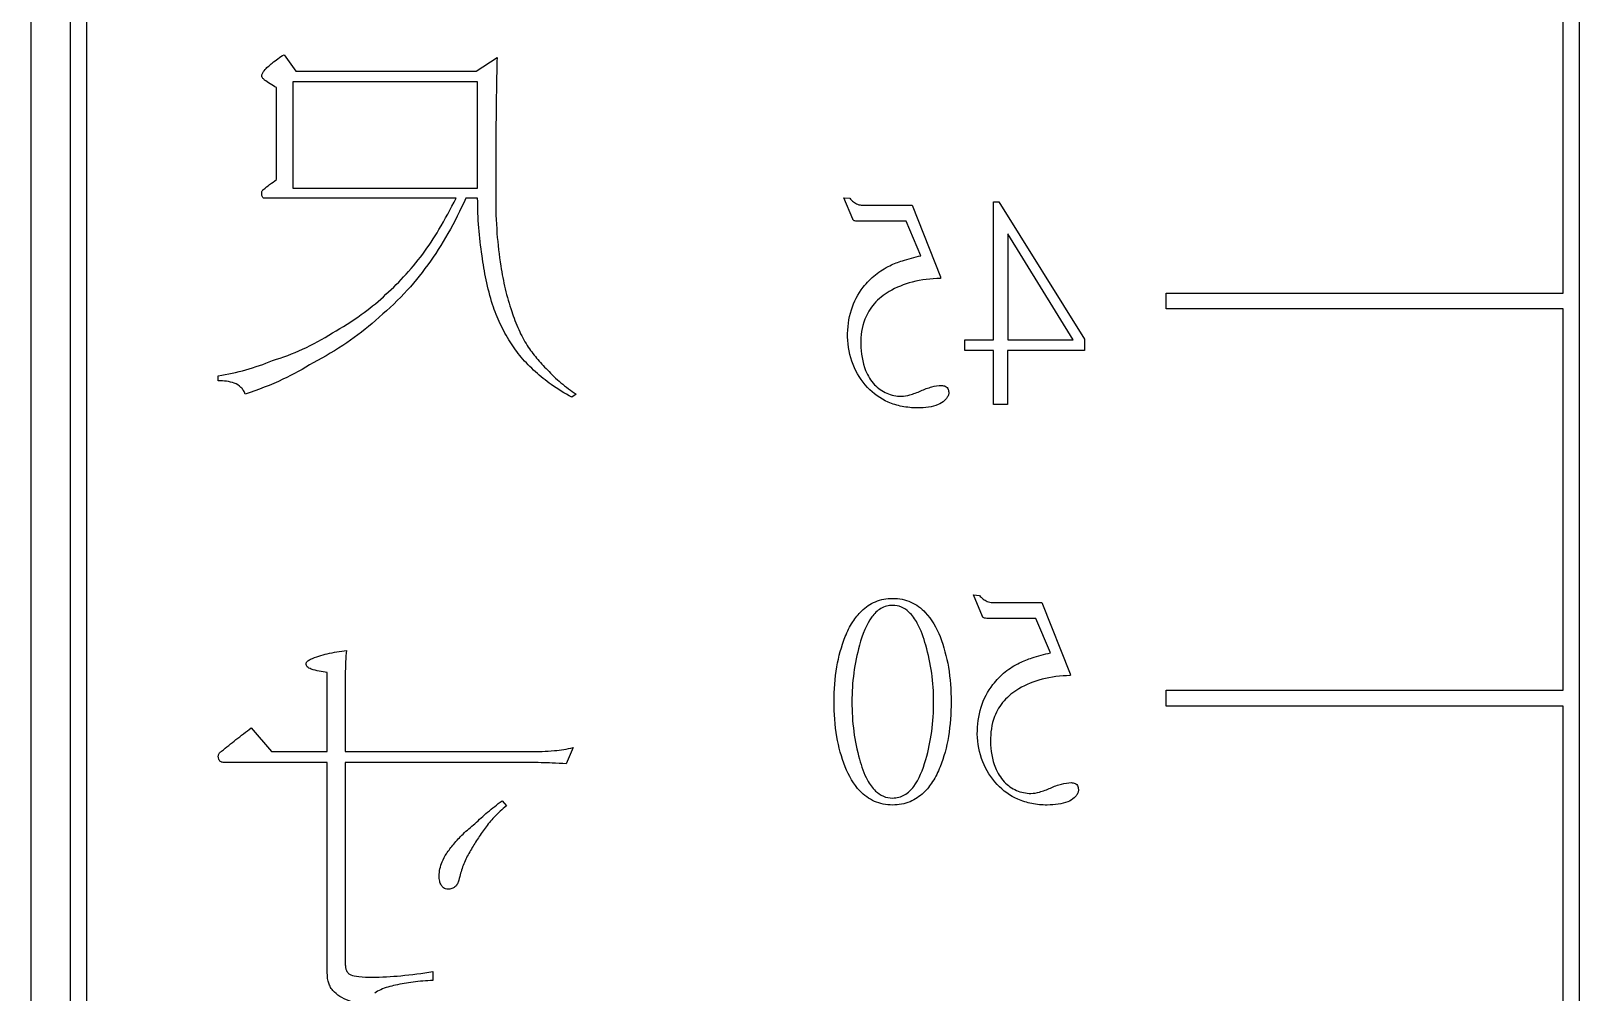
# Model space of a CAD drawing. Header units: inches. Extents: x 707 to 13003, y 909 to 9309.
# Drawn here: x 4966.02 to 4985.52, y 1614.89 to 1626.99 of the extents above; entities that cross this region are included whole.
import ezdxf

# ---------------------------------------------------------------- set-up
doc = ezdxf.new("R2010")
doc.units = ezdxf.units.IN
doc.header["$MEASUREMENT"] = 0

# ---------------------------------------------------------------- blocks, each defined once
blk = doc.blocks.new('BKM-1')
at = {"color": 2}
for p, q in [((55, -71), (55, -117)), ((54.3, -71.5), (54.3, -116.5)), ((54.5, -116.5), (54.5, -71.5)), ((35.5, -79), (35.5, -118.5)), ((35.7, -95), (35.7, -90.2)), ((49.393, -92.207), (49.129, -92.037)), ((51.812, -92), (51.662, -92.207)), ((51.662, -92.207), (49.393, -92.207)), ((49.373, -92.343), (51.699, -92.343)), ((49.373, -93.679), (49.373, -92.343)), ((51.699, -92.343), (51.699, -93.679)), ((51.906, -93.571), (51.906, -92.414)), ((51.699, -93.679), (49.373, -93.679)), ((42.807, -93.851), (41.731, -95.583)), ((42.875, -93.851), (42.807, -93.851)), ((42.875, -95.59), (42.875, -93.851)), ((43.901, -93.895), (43.544, -94.795)), ((44.523, -93.895), (43.901, -93.895)), ((44.648, -94.072), (44.76, -93.8)), ((44.76, -93.8), (44.686, -93.807)), ((49.373, -93.807), (49.523, -93.807)), ((49.645, -93.807), (52.056, -93.807)), ((43.792, -94.53), (43.976, -94.096)), ((43.976, -94.096), (44.594, -94.096)), ((41.873, -95.59), (42.695, -94.255)), ((42.695, -94.255), (42.695, -95.59)), ((40.7, -95), (35.7, -95)), ((40.7, -95.2), (40.7, -95)), ((35.7, -95.2), (40.7, -95.2)), ((35.7, -100), (35.7, -95.2)), ((41.731, -95.583), (41.731, -95.723)), ((41.731, -95.723), (42.699, -95.723)), ((42.695, -95.59), (41.873, -95.59)), ((42.699, -95.723), (42.699, -96.402)), ((43.235, -95.59), (42.875, -95.59)), ((42.875, -96.402), (42.875, -95.723)), ((42.875, -95.723), (43.235, -95.723)), ((43.235, -95.723), (43.235, -95.59)), ((52.64, -96.104), (52.64, -96.042)), ((48.13, -96.274), (48.187, -96.311)), ((42.699, -96.402), (42.875, -96.402)), ((43.015, -99.072), (43.127, -98.8)), ((43.127, -98.8), (43.052, -98.807)), ((42.267, -98.895), (41.911, -99.795)), ((42.889, -98.895), (42.267, -98.895)), ((42.159, -99.53), (42.342, -99.096)), ((42.342, -99.096), (42.96, -99.096)), ((51.267, -100.774), (51.267, -99.778)), ((40.7, -100), (35.7, -100)), ((40.7, -100.2), (40.7, -100)), ((51.041, -99.874), (51.041, -100.774)), ((35.7, -100.2), (40.7, -100.2)), ((35.7, -105), (35.7, -100.2)), ((52.226, -100.476), (51.968, -100.774)), ((48.17, -100.722), (48.258, -100.929)), ((51.041, -100.774), (48.715, -100.774)), ((51.968, -100.774), (51.267, -100.774)), ((48.715, -100.91), (51.041, -100.91)), ((51.041, -100.91), (51.041, -103.448)), ((51.267, -103.556), (51.267, -100.91)), ((51.267, -100.91), (52.569, -100.91)), ((49.066, -101.395), (49.01, -101.454)), ((49.937, -103.542), (49.937, -103.655))]:
    blk.add_line(p, q, dxfattribs=at)
for points, knots in [([(49.129, -92.037), (49.135, -92.286), (49.139, -92.555), (49.145, -93.126), (49.146, -93.464), (49.146, -93.787)], [-0.1713562, -0.1713562, -0.1713562, -0.1713562, -0.0967895, -0.0967895, 0, 0, 0, 0]), ([(52.062, -92.201), (52.033, -92.166), (51.996, -92.133), (51.914, -92.067), (51.863, -92.031), (51.812, -92)], [-0.03155213, -0.03155213, -0.03155213, -0.03155213, -0.01786941, -0.01786941, 0, 0, 0, 0]), ([(52.093, -92.269), (52.093, -92.264), (52.092, -92.258), (52.089, -92.247), (52.087, -92.241), (52.079, -92.223), (52.071, -92.212), (52.062, -92.201)], [-0.007647966, -0.007647966, -0.007647966, -0.007647966, -0.005925934, -0.005925934, -0.004121232, -0.004121232, 0, 0, 0, 0]), ([(51.906, -92.414), (51.959, -92.385), (52.019, -92.35), (52.067, -92.31), (52.077, -92.3), (52.087, -92.286), (52.09, -92.282), (52.092, -92.275), (52.093, -92.272), (52.093, -92.269)], [-0.01855365, -0.01855365, -0.01855365, -0.01855365, -0.00584349, -0.00584349, -0.00226556, -0.00226556, -0.00081681, -0.00081681, 0, 0, 0, 0]), ([(52.07, -93.696), (52.045, -93.675), (52.019, -93.655), (51.965, -93.613), (51.935, -93.592), (51.906, -93.571)], [-0.02058668, -0.02058668, -0.02058668, -0.02058668, -0.01083208, -0.01083208, 0, 0, 0, 0]), ([(49.146, -93.787), (49.146, -93.941), (49.141, -94.096), (49.119, -94.386), (49.104, -94.525), (49.081, -94.66)], [-0.08743017, -0.08743017, -0.08743017, -0.08743017, -0.0412977, -0.0412977, 0, 0, 0, 0]), ([(52.056, -93.807), (52.058, -93.807), (52.061, -93.806), (52.065, -93.805), (52.067, -93.805), (52.073, -93.802), (52.076, -93.8), (52.082, -93.793), (52.085, -93.787), (52.091, -93.77), (52.093, -93.753), (52.093, -93.736)], [-0.0107526, -0.0107526, -0.0107526, -0.0107526, -0.00980952, -0.00980952, -0.00892016, -0.00892016, -0.00742569, -0.00742569, -0.00525337, -0.00525337, 0, 0, 0, 0]), ([(52.093, -93.736), (52.093, -93.731), (52.092, -93.726), (52.089, -93.717), (52.087, -93.713), (52.081, -93.704), (52.076, -93.7), (52.07, -93.696)], [-0.004826736, -0.004826736, -0.004826736, -0.004826736, -0.003379465, -0.003379465, -0.001999316, -0.001999316, 0, 0, 0, 0]), ([(44.686, -93.807), (44.672, -93.823), (44.656, -93.839), (44.624, -93.864), (44.607, -93.874), (44.568, -93.891), (44.546, -93.895), (44.523, -93.895)], [-0.01925198, -0.01925198, -0.01925198, -0.01925198, -0.01271209, -0.01271209, -0.00693803, -0.00693803, 0, 0, 0, 0]), ([(49.316, -94.53), (49.335, -94.414), (49.349, -94.297), (49.368, -94.055), (49.373, -93.931), (49.373, -93.807)], [-0.07260871, -0.07260871, -0.07260871, -0.07260871, -0.03724759, -0.03724759, 0, 0, 0, 0]), ([(49.523, -93.807), (49.59, -93.958), (49.665, -94.106), (49.825, -94.386), (49.91, -94.519), (50.002, -94.646)], [-0.09687306, -0.09687306, -0.09687306, -0.09687306, -0.04728795, -0.04728795, 0, 0, 0, 0]), ([(50.065, -94.51), (49.992, -94.412), (49.923, -94.306), (49.785, -94.074), (49.712, -93.939), (49.645, -93.807)], [-0.08105692, -0.08105692, -0.08105692, -0.08105692, -0.0444983, -0.0444983, 0, 0, 0, 0]), ([(44.594, -94.096), (44.603, -94.096), (44.613, -94.095), (44.627, -94.092), (44.632, -94.09), (44.639, -94.085), (44.642, -94.083), (44.646, -94.078), (44.647, -94.075), (44.648, -94.072)], [-0.006296167, -0.006296167, -0.006296167, -0.006296167, -0.003599843, -0.003599843, -0.002036293, -0.002036293, -0.001000184, -0.001000184, 0, 0, 0, 0]), ([(44.18, -94.656), (44.132, -94.632), (44.074, -94.61), (43.949, -94.57), (43.868, -94.548), (43.792, -94.53)], [-0.03908855, -0.03908855, -0.03908855, -0.03908855, -0.02325142, -0.02325142, 0, 0, 0, 0]), ([(49.186, -95.145), (49.217, -95.043), (49.244, -94.939), (49.288, -94.734), (49.304, -94.632), (49.316, -94.53)], [-0.06301434, -0.06301434, -0.06301434, -0.06301434, -0.03084275, -0.03084275, 0, 0, 0, 0]), ([(50.561, -95.046), (50.471, -94.968), (50.386, -94.885), (50.22, -94.706), (50.14, -94.61), (50.065, -94.51)], [-0.07319572, -0.07319572, -0.07319572, -0.07319572, -0.03746322, -0.03746322, 0, 0, 0, 0]), ([(44.516, -94.928), (44.47, -94.87), (44.418, -94.816), (44.305, -94.725), (44.244, -94.687), (44.18, -94.656)], [-0.04378824, -0.04378824, -0.04378824, -0.04378824, -0.02152, -0.02152, 0, 0, 0, 0]), ([(49.081, -94.66), (49.067, -94.757), (49.048, -94.854), (49.003, -95.044), (48.976, -95.138), (48.944, -95.231)], [-0.05873162, -0.05873162, -0.05873162, -0.05873162, -0.02931787, -0.02931787, 0, 0, 0, 0]), ([(50.002, -94.646), (50.093, -94.773), (50.192, -94.893), (50.412, -95.127), (50.533, -95.239), (50.66, -95.344)], [-0.09621556, -0.09621556, -0.09621556, -0.09621556, -0.04949503, -0.04949503, 0, 0, 0, 0]), ([(43.544, -94.795), (43.543, -94.799), (43.542, -94.804), (43.541, -94.809), (43.541, -94.811), (43.541, -94.813), (43.541, -94.813), (43.542, -94.814), (43.542, -94.815), (43.543, -94.815), (43.543, -94.815), (43.544, -94.816), (43.544, -94.816), (43.544, -94.816)], [-0.00192807, -0.00192807, -0.00192807, -0.00192807, -0.000928361, -0.000928361, -0.000534277, -0.000534277, -0.000353505, -0.000353505, -0.000239022, -0.000239022, -0.000132257, -0.000132257, 0, 0, 0, 0]), ([(43.544, -94.816), (43.663, -94.819), (43.783, -94.833), (44, -94.889), (44.099, -94.928), (44.19, -94.982)], [-0.06745802, -0.06745802, -0.06745802, -0.06745802, -0.03181638, -0.03181638, 0, 0, 0, 0]), ([(44.713, -95.553), (44.714, -95.437), (44.7, -95.323), (44.633, -95.109), (44.583, -95.014), (44.516, -94.928)], [-0.06731251, -0.06731251, -0.06731251, -0.06731251, -0.03272339, -0.03272339, 0, 0, 0, 0]), ([(44.19, -94.982), (44.26, -95.024), (44.323, -95.074), (44.428, -95.193), (44.467, -95.259), (44.534, -95.431), (44.548, -95.537), (44.546, -95.644)], [-0.0796995, -0.0796995, -0.0796995, -0.0796995, -0.05533115, -0.05533115, -0.03214781, -0.03214781, 0, 0, 0, 0]), ([(48.964, -95.616), (49.01, -95.543), (49.051, -95.467), (49.125, -95.31), (49.158, -95.229), (49.186, -95.145)], [-0.05219202, -0.05219202, -0.05219202, -0.05219202, -0.02631992, -0.02631992, 0, 0, 0, 0]), ([(51.202, -95.503), (51.079, -95.431), (50.955, -95.354), (50.743, -95.203), (50.647, -95.127), (50.561, -95.046)], [-0.07814851, -0.07814851, -0.07814851, -0.07814851, -0.03540228, -0.03540228, 0, 0, 0, 0]), ([(48.944, -95.231), (48.919, -95.309), (48.89, -95.386), (48.824, -95.53), (48.789, -95.597), (48.749, -95.662)], [-0.04743318, -0.04743318, -0.04743318, -0.04743318, -0.02281893, -0.02281893, 0, 0, 0, 0]), ([(50.66, -95.344), (50.774, -95.447), (50.895, -95.542), (51.157, -95.72), (51.3, -95.803), (51.446, -95.877)], [-0.09523207, -0.09523207, -0.09523207, -0.09523207, -0.04926968, -0.04926968, 0, 0, 0, 0]), ([(51.957, -95.849), (51.827, -95.811), (51.701, -95.763), (51.448, -95.648), (51.323, -95.579), (51.202, -95.503)], [-0.08332136, -0.08332136, -0.08332136, -0.08332136, -0.04280856, -0.04280856, 0, 0, 0, 0]), ([(44.546, -95.644), (44.544, -95.757), (44.528, -95.872), (44.459, -96.042), (44.422, -96.102), (44.373, -96.154)], [-0.05505324, -0.05505324, -0.05505324, -0.05505324, -0.02132206, -0.02132206, 0, 0, 0, 0]), ([(44.462, -96.188), (44.541, -96.103), (44.602, -96.008), (44.689, -95.789), (44.71, -95.672), (44.713, -95.553)], [-0.07055061, -0.07055061, -0.07055061, -0.07055061, -0.0358242, -0.0358242, 0, 0, 0, 0]), ([(48.749, -95.662), (48.712, -95.716), (48.672, -95.768), (48.587, -95.871), (48.541, -95.92), (48.494, -95.968)], [-0.03995377, -0.03995377, -0.03995377, -0.03995377, -0.02019272, -0.02019272, 0, 0, 0, 0]), ([(48.644, -95.991), (48.707, -95.934), (48.768, -95.873), (48.875, -95.747), (48.922, -95.684), (48.964, -95.616)], [-0.04944371, -0.04944371, -0.04944371, -0.04944371, -0.02381825, -0.02381825, 0, 0, 0, 0]), ([(51.446, -95.877), (51.566, -95.956), (51.696, -96.025), (51.979, -96.157), (52.14, -96.22), (52.3, -96.274)], [-0.09369262, -0.09369262, -0.09369262, -0.09369262, -0.0507079, -0.0507079, 0, 0, 0, 0]), ([(52.64, -96.042), (52.523, -96.024), (52.407, -95.999), (52.178, -95.934), (52.066, -95.895), (51.957, -95.849)], [-0.07129901, -0.07129901, -0.07129901, -0.07129901, -0.03561361, -0.03561361, 0, 0, 0, 0]), ([(48.494, -95.968), (48.441, -96.026), (48.384, -96.079), (48.263, -96.182), (48.198, -96.23), (48.13, -96.274)], [-0.0476636, -0.0476636, -0.0476636, -0.0476636, -0.02425149, -0.02425149, 0, 0, 0, 0]), ([(48.187, -96.311), (48.276, -96.263), (48.365, -96.21), (48.516, -96.103), (48.584, -96.05), (48.644, -95.991)], [-0.05550115, -0.05550115, -0.05550115, -0.05550115, -0.02519822, -0.02519822, 0, 0, 0, 0]), ([(52.3, -96.274), (52.305, -96.258), (52.313, -96.242), (52.331, -96.213), (52.342, -96.2), (52.378, -96.164), (52.408, -96.147), (52.499, -96.112), (52.569, -96.104), (52.64, -96.104)], [-0.04426671, -0.04426671, -0.04426671, -0.04426671, -0.0384305, -0.0384305, -0.03270581, -0.03270581, -0.02133181, -0.02133181, 0, 0, 0, 0]), ([(43.531, -96.164), (43.522, -96.164), (43.513, -96.165), (43.497, -96.168), (43.489, -96.17), (43.474, -96.177), (43.467, -96.182), (43.454, -96.196), (43.45, -96.205), (43.441, -96.228), (43.439, -96.244), (43.439, -96.259)], [-0.01513963, -0.01513963, -0.01513963, -0.01513963, -0.01247243, -0.01247243, -0.01014631, -0.01014631, -0.00750334, -0.00750334, -0.00455338, -0.00455338, 0, 0, 0, 0]), ([(43.439, -96.259), (43.439, -96.265), (43.439, -96.271), (43.441, -96.279), (43.442, -96.281), (43.443, -96.283)], [-0.002093623, -0.002093623, -0.002093623, -0.002093623, -0.000662734, -0.000662734, 0, 0, 0, 0]), ([(43.443, -96.283), (43.448, -96.296), (43.455, -96.309), (43.471, -96.333), (43.48, -96.344), (43.515, -96.376), (43.543, -96.393), (43.644, -96.435), (43.735, -96.446), (43.833, -96.446)], [-0.05303774, -0.05303774, -0.05303774, -0.05303774, -0.04748048, -0.04748048, -0.04187569, -0.04187569, -0.02952808, -0.02952808, 0, 0, 0, 0]), ([(43.792, -96.232), (43.747, -96.212), (43.699, -96.194), (43.612, -96.171), (43.571, -96.164), (43.531, -96.164)], [-0.02693744, -0.02693744, -0.02693744, -0.02693744, -0.01201471, -0.01201471, 0, 0, 0, 0]), ([(44.037, -96.3), (44.002, -96.3), (43.964, -96.292), (43.884, -96.27), (43.836, -96.251), (43.792, -96.232)], [-0.02487772, -0.02487772, -0.02487772, -0.02487772, -0.01434385, -0.01434385, 0, 0, 0, 0]), ([(43.833, -96.446), (43.898, -96.446), (43.963, -96.44), (44.087, -96.416), (44.146, -96.398), (44.301, -96.329), (44.387, -96.267), (44.462, -96.188)], [-0.07045463, -0.07045463, -0.07045463, -0.07045463, -0.0509016, -0.0509016, -0.03251367, -0.03251367, 0, 0, 0, 0]), ([(44.373, -96.154), (44.329, -96.199), (44.278, -96.236), (44.161, -96.287), (44.1, -96.299), (44.037, -96.3)], [-0.03807798, -0.03807798, -0.03807798, -0.03807798, -0.01898629, -0.01898629, 0, 0, 0, 0]), ([(43.052, -98.807), (43.038, -98.823), (43.022, -98.839), (42.99, -98.864), (42.973, -98.874), (42.934, -98.891), (42.912, -98.895), (42.889, -98.895)], [-0.01925198, -0.01925198, -0.01925198, -0.01925198, -0.01271209, -0.01271209, -0.00693803, -0.00693803, 0, 0, 0, 0]), ([(44.146, -98.844), (44.105, -98.844), (44.065, -98.848), (43.988, -98.863), (43.952, -98.875), (43.847, -98.922), (43.786, -98.967), (43.653, -99.108), (43.593, -99.217), (43.548, -99.326)], [-0.08195317, -0.08195317, -0.08195317, -0.08195317, -0.06991101, -0.06991101, -0.05834504, -0.05834504, -0.0355218, -0.0355218, 0, 0, 0, 0]), ([(44.743, -99.326), (44.717, -99.262), (44.686, -99.199), (44.616, -99.09), (44.579, -99.042), (44.485, -98.952), (44.428, -98.913), (44.294, -98.857), (44.221, -98.844), (44.146, -98.844)], [-0.08244459, -0.08244459, -0.08244459, -0.08244459, -0.06166293, -0.06166293, -0.0435396, -0.0435396, -0.02257482, -0.02257482, 0, 0, 0, 0]), ([(43.728, -99.435), (43.754, -99.341), (43.789, -99.241), (43.864, -99.106), (43.898, -99.057), (43.968, -98.991), (44, -98.969), (44.071, -98.939), (44.108, -98.932), (44.146, -98.932)], [-0.06958828, -0.06958828, -0.06958828, -0.06958828, -0.04021797, -0.04021797, -0.02302257, -0.02302257, -0.01139571, -0.01139571, 0, 0, 0, 0]), ([(44.146, -98.932), (44.172, -98.932), (44.197, -98.936), (44.248, -98.949), (44.271, -98.96), (44.339, -98.999), (44.376, -99.037), (44.475, -99.169), (44.526, -99.295), (44.563, -99.435)], [-0.08337122, -0.08337122, -0.08337122, -0.08337122, -0.07337556, -0.07337556, -0.06342031, -0.06342031, -0.0435051, -0.0435051, 0, 0, 0, 0]), ([(42.96, -99.096), (42.969, -99.096), (42.979, -99.095), (42.993, -99.092), (42.998, -99.09), (43.005, -99.085), (43.008, -99.083), (43.012, -99.078), (43.014, -99.075), (43.015, -99.072)], [-0.006296167, -0.006296167, -0.006296167, -0.006296167, -0.003599843, -0.003599843, -0.002036293, -0.002036293, -0.001000184, -0.001000184, 0, 0, 0, 0]), ([(43.548, -99.326), (43.5, -99.45), (43.466, -99.579), (43.419, -99.853), (43.409, -99.999), (43.409, -100.145)], [-0.08351425, -0.08351425, -0.08351425, -0.08351425, -0.04369807, -0.04369807, 0, 0, 0, 0]), ([(43.629, -100.145), (43.629, -100.024), (43.637, -99.904), (43.67, -99.666), (43.695, -99.55), (43.728, -99.435)], [-0.07201864, -0.07201864, -0.07201864, -0.07201864, -0.03576445, -0.03576445, 0, 0, 0, 0]), ([(44.563, -99.435), (44.595, -99.549), (44.619, -99.665), (44.651, -99.903), (44.659, -100.024), (44.659, -100.145)], [-0.07194682, -0.07194682, -0.07194682, -0.07194682, -0.03640608, -0.03640608, 0, 0, 0, 0]), ([(44.883, -100.145), (44.883, -99.998), (44.873, -99.851), (44.826, -99.576), (44.792, -99.449), (44.743, -99.326)], [-0.08347072, -0.08347072, -0.08347072, -0.08347072, -0.03947083, -0.03947083, 0, 0, 0, 0]), ([(42.546, -99.656), (42.498, -99.632), (42.44, -99.61), (42.316, -99.57), (42.234, -99.548), (42.159, -99.53)], [-0.03908855, -0.03908855, -0.03908855, -0.03908855, -0.02325142, -0.02325142, 0, 0, 0, 0]), ([(51.477, -99.611), (51.41, -99.582), (51.339, -99.559), (51.187, -99.522), (51.105, -99.509), (51.024, -99.5)], [-0.04676929, -0.04676929, -0.04676929, -0.04676929, -0.02469334, -0.02469334, 0, 0, 0, 0]), ([(51.024, -99.5), (51.03, -99.541), (51.034, -99.595), (51.04, -99.718), (51.041, -99.801), (51.041, -99.874)], [-0.03671166, -0.03671166, -0.03671166, -0.03671166, -0.0219278, -0.0219278, 0, 0, 0, 0]), ([(51.534, -99.667), (51.534, -99.665), (51.534, -99.662), (51.533, -99.657), (51.532, -99.655), (51.528, -99.647), (51.524, -99.642), (51.51, -99.627), (51.494, -99.618), (51.477, -99.611)], [-0.009970224, -0.009970224, -0.009970224, -0.009970224, -0.008968597, -0.008968597, -0.007939222, -0.007939222, -0.00562379, -0.00562379, 0, 0, 0, 0]), ([(41.911, -99.795), (41.909, -99.799), (41.908, -99.804), (41.907, -99.809), (41.907, -99.811), (41.907, -99.813), (41.908, -99.813), (41.908, -99.814), (41.908, -99.815), (41.909, -99.815), (41.909, -99.815), (41.91, -99.816), (41.91, -99.816), (41.911, -99.816)], [-0.00192807, -0.00192807, -0.00192807, -0.00192807, -0.000928361, -0.000928361, -0.000534277, -0.000534277, -0.000353505, -0.000353505, -0.000239022, -0.000239022, -0.000132257, -0.000132257, 0, 0, 0, 0]), ([(41.911, -99.816), (42.029, -99.819), (42.149, -99.833), (42.367, -99.889), (42.465, -99.928), (42.556, -99.982)], [-0.06745802, -0.06745802, -0.06745802, -0.06745802, -0.03181638, -0.03181638, 0, 0, 0, 0]), ([(42.882, -99.928), (42.836, -99.87), (42.784, -99.816), (42.671, -99.725), (42.611, -99.687), (42.546, -99.656)], [-0.04378824, -0.04378824, -0.04378824, -0.04378824, -0.02152, -0.02152, 0, 0, 0, 0]), ([(51.267, -99.778), (51.302, -99.773), (51.337, -99.768), (51.404, -99.753), (51.437, -99.745), (51.469, -99.735)], [-0.02059878, -0.02059878, -0.02059878, -0.02059878, -0.01002753, -0.01002753, 0, 0, 0, 0]), ([(51.469, -99.735), (51.479, -99.732), (51.489, -99.727), (51.505, -99.717), (51.513, -99.711), (51.523, -99.7), (51.527, -99.694), (51.533, -99.681), (51.534, -99.674), (51.534, -99.667)], [-0.01003525, -0.01003525, -0.01003525, -0.01003525, -0.00682489, -0.00682489, -0.00420204, -0.00420204, -0.00206818, -0.00206818, 0, 0, 0, 0]), ([(42.556, -99.982), (42.626, -100.024), (42.689, -100.074), (42.794, -100.193), (42.833, -100.259), (42.9, -100.431), (42.914, -100.537), (42.913, -100.644)], [-0.0796995, -0.0796995, -0.0796995, -0.0796995, -0.05533115, -0.05533115, -0.03214781, -0.03214781, 0, 0, 0, 0]), ([(43.079, -100.553), (43.08, -100.437), (43.066, -100.323), (42.999, -100.109), (42.949, -100.014), (42.882, -99.928)], [-0.06731251, -0.06731251, -0.06731251, -0.06731251, -0.03272339, -0.03272339, 0, 0, 0, 0]), ([(43.409, -100.145), (43.409, -100.292), (43.419, -100.44), (43.465, -100.716), (43.499, -100.844), (43.548, -100.967)], [-0.08381766, -0.08381766, -0.08381766, -0.08381766, -0.03972186, -0.03972186, 0, 0, 0, 0]), ([(43.728, -100.872), (43.694, -100.757), (43.67, -100.641), (43.637, -100.397), (43.629, -100.271), (43.629, -100.145)], [-0.07365705, -0.07365705, -0.07365705, -0.07365705, -0.03782237, -0.03782237, 0, 0, 0, 0]), ([(44.659, -100.145), (44.659, -100.271), (44.651, -100.397), (44.619, -100.639), (44.596, -100.755), (44.563, -100.869)], [-0.07324327, -0.07324327, -0.07324327, -0.07324327, -0.03552282, -0.03552282, 0, 0, 0, 0]), ([(44.743, -100.967), (44.792, -100.845), (44.826, -100.717), (44.873, -100.441), (44.883, -100.293), (44.883, -100.145)], [-0.08376423, -0.08376423, -0.08376423, -0.08376423, -0.04423028, -0.04423028, 0, 0, 0, 0]), ([(42.828, -101.188), (42.907, -101.103), (42.969, -101.008), (43.055, -100.789), (43.076, -100.672), (43.079, -100.553)], [-0.07055061, -0.07055061, -0.07055061, -0.07055061, -0.0358242, -0.0358242, 0, 0, 0, 0]), ([(52.598, -100.768), (52.538, -100.719), (52.478, -100.67), (52.354, -100.573), (52.29, -100.524), (52.226, -100.476)], [-0.0472503, -0.0472503, -0.0472503, -0.0472503, -0.02405918, -0.02405918, 0, 0, 0, 0]), ([(42.913, -100.644), (42.91, -100.757), (42.894, -100.872), (42.825, -101.042), (42.788, -101.102), (42.739, -101.154)], [-0.05505324, -0.05505324, -0.05505324, -0.05505324, -0.02132206, -0.02132206, 0, 0, 0, 0]), ([(48.715, -100.774), (48.614, -100.774), (48.508, -100.77), (48.329, -100.753), (48.246, -100.742), (48.17, -100.722)], [-0.05391831, -0.05391831, -0.05391831, -0.05391831, -0.02351238, -0.02351238, 0, 0, 0, 0]), ([(52.64, -100.83), (52.64, -100.825), (52.639, -100.819), (52.636, -100.808), (52.633, -100.803), (52.621, -100.786), (52.61, -100.776), (52.598, -100.768)], [-0.007807443, -0.007807443, -0.007807443, -0.007807443, -0.006103253, -0.006103253, -0.004311242, -0.004311242, 0, 0, 0, 0]), ([(43.548, -100.967), (43.574, -101.03), (43.605, -101.093), (43.674, -101.201), (43.711, -101.248), (43.805, -101.338), (43.862, -101.377), (43.996, -101.433), (44.07, -101.446), (44.146, -101.446)], [-0.08220575, -0.08220575, -0.08220575, -0.08220575, -0.06167399, -0.06167399, -0.04373192, -0.04373192, -0.02269426, -0.02269426, 0, 0, 0, 0]), ([(44.146, -101.358), (44.119, -101.358), (44.093, -101.355), (44.042, -101.341), (44.018, -101.331), (43.95, -101.291), (43.912, -101.254), (43.814, -101.125), (43.765, -101.005), (43.728, -100.872)], [-0.08137653, -0.08137653, -0.08137653, -0.08137653, -0.07131719, -0.07131719, -0.06133064, -0.06133064, -0.0415336, -0.0415336, 0, 0, 0, 0]), ([(44.563, -100.869), (44.539, -100.957), (44.507, -101.051), (44.436, -101.182), (44.402, -101.23), (44.331, -101.297), (44.298, -101.32), (44.225, -101.35), (44.186, -101.358), (44.146, -101.358)], [-0.06884296, -0.06884296, -0.06884296, -0.06884296, -0.04120317, -0.04120317, -0.02403051, -0.02403051, -0.01203907, -0.01203907, 0, 0, 0, 0]), ([(44.146, -101.446), (44.186, -101.446), (44.226, -101.442), (44.303, -101.427), (44.34, -101.415), (44.445, -101.369), (44.505, -101.324), (44.639, -101.184), (44.699, -101.076), (44.743, -100.967)], [-0.08173021, -0.08173021, -0.08173021, -0.08173021, -0.06969113, -0.06969113, -0.05813482, -0.05813482, -0.03529804, -0.03529804, 0, 0, 0, 0]), ([(48.258, -100.929), (48.31, -100.923), (48.382, -100.92), (48.523, -100.914), (48.625, -100.911), (48.715, -100.91)], [-0.0420183, -0.0420183, -0.0420183, -0.0420183, -0.02681281, -0.02681281, 0, 0, 0, 0]), ([(52.569, -100.91), (52.576, -100.91), (52.583, -100.909), (52.595, -100.907), (52.6, -100.905), (52.612, -100.899), (52.618, -100.895), (52.628, -100.884), (52.632, -100.877), (52.639, -100.857), (52.64, -100.843), (52.64, -100.83)], [-0.01217176, -0.01217176, -0.01217176, -0.01217176, -0.01019045, -0.01019045, -0.00844296, -0.00844296, -0.00632967, -0.00632967, -0.00389119, -0.00389119, 0, 0, 0, 0]), ([(41.897, -101.164), (41.888, -101.164), (41.879, -101.165), (41.863, -101.168), (41.855, -101.17), (41.84, -101.177), (41.833, -101.182), (41.821, -101.196), (41.816, -101.205), (41.807, -101.228), (41.805, -101.244), (41.805, -101.259)], [-0.01513963, -0.01513963, -0.01513963, -0.01513963, -0.01247243, -0.01247243, -0.01014631, -0.01014631, -0.00750334, -0.00750334, -0.00455338, -0.00455338, 0, 0, 0, 0]), ([(42.159, -101.232), (42.113, -101.212), (42.065, -101.194), (41.978, -101.171), (41.937, -101.164), (41.897, -101.164)], [-0.02693744, -0.02693744, -0.02693744, -0.02693744, -0.01201471, -0.01201471, 0, 0, 0, 0]), ([(42.199, -101.446), (42.264, -101.446), (42.33, -101.44), (42.454, -101.416), (42.512, -101.398), (42.667, -101.329), (42.753, -101.267), (42.828, -101.188)], [-0.07045463, -0.07045463, -0.07045463, -0.07045463, -0.0509016, -0.0509016, -0.03251367, -0.03251367, 0, 0, 0, 0]), ([(42.739, -101.154), (42.695, -101.199), (42.644, -101.236), (42.528, -101.287), (42.466, -101.299), (42.403, -101.3)], [-0.03807798, -0.03807798, -0.03807798, -0.03807798, -0.01898629, -0.01898629, 0, 0, 0, 0]), ([(41.805, -101.259), (41.805, -101.265), (41.806, -101.271), (41.807, -101.279), (41.808, -101.281), (41.809, -101.283)], [-0.002093623, -0.002093623, -0.002093623, -0.002093623, -0.000662734, -0.000662734, 0, 0, 0, 0]), ([(41.809, -101.283), (41.814, -101.296), (41.821, -101.309), (41.837, -101.333), (41.847, -101.344), (41.881, -101.376), (41.909, -101.393), (42.01, -101.435), (42.101, -101.446), (42.199, -101.446)], [-0.05303774, -0.05303774, -0.05303774, -0.05303774, -0.04748048, -0.04748048, -0.04187569, -0.04187569, -0.02952808, -0.02952808, 0, 0, 0, 0]), ([(42.403, -101.3), (42.368, -101.3), (42.33, -101.292), (42.25, -101.27), (42.202, -101.251), (42.159, -101.232)], [-0.02487772, -0.02487772, -0.02487772, -0.02487772, -0.01434385, -0.01434385, 0, 0, 0, 0]), ([(49.407, -101.681), (49.356, -101.63), (49.303, -101.582), (49.189, -101.486), (49.129, -101.439), (49.066, -101.395)], [-0.0444976, -0.0444976, -0.0444976, -0.0444976, -0.02297575, -0.02297575, 0, 0, 0, 0]), ([(49.01, -101.454), (49.063, -101.5), (49.116, -101.549), (49.206, -101.643), (49.245, -101.689), (49.279, -101.738)], [-0.03891551, -0.03891551, -0.03891551, -0.03891551, -0.01774071, -0.01774071, 0, 0, 0, 0]), ([(49.279, -101.738), (49.313, -101.783), (49.345, -101.829), (49.406, -101.923), (49.434, -101.97), (49.461, -102.019)], [-0.03347526, -0.03347526, -0.03347526, -0.03347526, -0.01660902, -0.01660902, 0, 0, 0, 0]), ([(49.673, -101.939), (49.638, -101.894), (49.598, -101.851), (49.51, -101.765), (49.459, -101.722), (49.407, -101.681)], [-0.03702485, -0.03702485, -0.03702485, -0.03702485, -0.01977202, -0.01977202, 0, 0, 0, 0]), ([(49.818, -102.16), (49.806, -102.125), (49.787, -102.09), (49.739, -102.017), (49.706, -101.976), (49.673, -101.939)], [-0.02602584, -0.02602584, -0.02602584, -0.02602584, -0.01482321, -0.01482321, 0, 0, 0, 0]), ([(49.461, -102.019), (49.491, -102.066), (49.517, -102.116), (49.562, -102.219), (49.58, -102.271), (49.594, -102.325)], [-0.03359804, -0.03359804, -0.03359804, -0.03359804, -0.01671044, -0.01671044, 0, 0, 0, 0]), ([(49.858, -102.339), (49.858, -102.309), (49.854, -102.279), (49.841, -102.219), (49.831, -102.189), (49.818, -102.16)], [-0.01850563, -0.01850563, -0.01850563, -0.01850563, -0.00939171, -0.00939171, 0, 0, 0, 0]), ([(49.594, -102.325), (49.599, -102.354), (49.607, -102.387), (49.624, -102.43), (49.631, -102.445), (49.646, -102.465), (49.652, -102.471), (49.659, -102.475)], [-0.01630645, -0.01630645, -0.01630645, -0.01630645, -0.00730702, -0.00730702, -0.00251109, -0.00251109, 0, 0, 0, 0]), ([(49.832, -102.455), (49.841, -102.439), (49.847, -102.422), (49.856, -102.383), (49.858, -102.361), (49.858, -102.339)], [-0.01200279, -0.01200279, -0.01200279, -0.01200279, -0.00645761, -0.00645761, 0, 0, 0, 0]), ([(49.659, -102.475), (49.665, -102.48), (49.671, -102.485), (49.684, -102.493), (49.691, -102.496), (49.714, -102.504), (49.731, -102.506), (49.747, -102.506)], [-0.009586043, -0.009586043, -0.009586043, -0.009586043, -0.007295517, -0.007295517, -0.004993376, -0.004993376, 0, 0, 0, 0]), ([(49.747, -102.506), (49.757, -102.506), (49.767, -102.505), (49.786, -102.499), (49.795, -102.495), (49.815, -102.48), (49.824, -102.468), (49.832, -102.455)], [-0.01047258, -0.01047258, -0.01047258, -0.01047258, -0.00743414, -0.00743414, -0.00449019, -0.00449019, 0, 0, 0, 0]), ([(50.703, -103.613), (50.582, -103.613), (50.46, -103.606), (50.206, -103.582), (50.07, -103.564), (49.937, -103.542)], [-0.07673325, -0.07673325, -0.07673325, -0.07673325, -0.04050092, -0.04050092, 0, 0, 0, 0]), ([(51.041, -103.448), (51.041, -103.463), (51.039, -103.479), (51.034, -103.506), (51.031, -103.519), (51.02, -103.543), (51.013, -103.553), (50.994, -103.572), (50.982, -103.579), (50.97, -103.584)], [-0.01644399, -0.01644399, -0.01644399, -0.01644399, -0.01190671, -0.01190671, -0.00803512, -0.00803512, -0.00409204, -0.00409204, 0, 0, 0, 0]), ([(49.937, -103.655), (50.02, -103.658), (50.104, -103.664), (50.261, -103.684), (50.335, -103.697), (50.408, -103.715)], [-0.04742299, -0.04742299, -0.04742299, -0.04742299, -0.02244766, -0.02244766, 0, 0, 0, 0]), ([(50.408, -103.715), (50.468, -103.727), (50.538, -103.745), (50.62, -103.782), (50.648, -103.796), (50.669, -103.814)], [-0.02708326, -0.02708326, -0.02708326, -0.02708326, -0.00840652, -0.00840652, 0, 0, 0, 0]), ([(50.97, -103.584), (50.946, -103.595), (50.911, -103.601), (50.817, -103.611), (50.756, -103.613), (50.703, -103.613)], [-0.02801947, -0.02801947, -0.02801947, -0.02801947, -0.01585515, -0.01585515, 0, 0, 0, 0]), ([(51.177, -103.8), (51.192, -103.787), (51.205, -103.772), (51.228, -103.737), (51.237, -103.719), (51.262, -103.654), (51.267, -103.604), (51.267, -103.556)], [-0.02679109, -0.02679109, -0.02679109, -0.02679109, -0.02074473, -0.02074473, -0.0144694, -0.0144694, 0, 0, 0, 0]), ([(50.961, -103.922), (51.003, -103.909), (51.045, -103.892), (51.117, -103.851), (51.149, -103.828), (51.177, -103.8)], [-0.02501522, -0.02501522, -0.02501522, -0.02501522, -0.0117725, -0.0117725, 0, 0, 0, 0])]:
    blk.add_open_spline(points, degree=3, knots=knots, dxfattribs=at)

msp = doc.modelspace()

# ---------------------------------------------------------------- block references
at = {"xscale": -1}
msp.add_blockref('BKM-1', (5021.017, 1718.69), dxfattribs=at)

doc.saveas('drawing.dxf')
